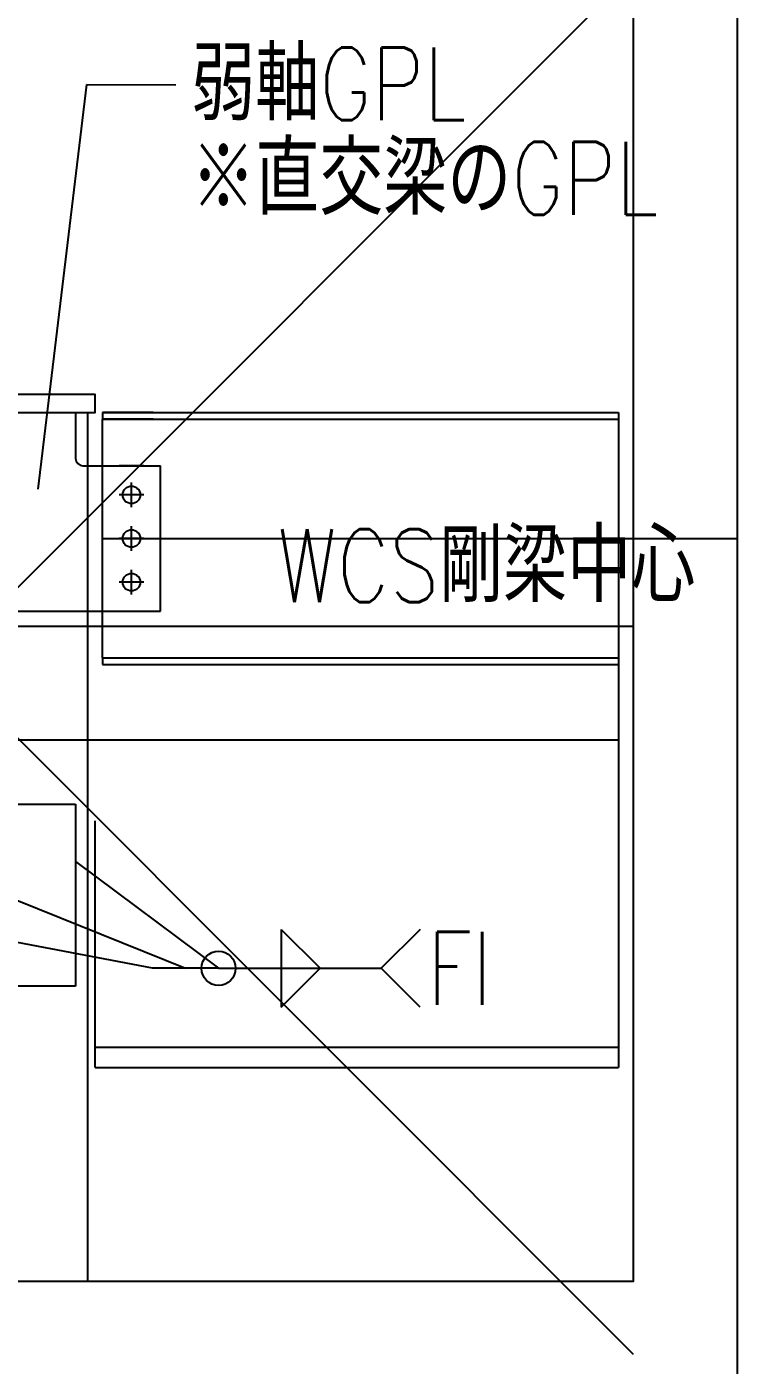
# Model space of a CAD drawing. Extents: x -668440 to 1010955, y -1678500 to 210463.
# Drawn here: x -536487 to -526717, y -743112 to -724716 of the extents above; entities that cross this region are included whole.
import ezdxf
from ezdxf.enums import TextEntityAlignment as Align

# ---------------------------------------------------------------- set-up
doc = ezdxf.new("R2010")
doc.units = 0
doc.header["$MEASUREMENT"] = 0
doc.linetypes.add('CENTER', pattern=[2, 1.25, -0.25, 0.25, -0.25])
doc.layers.get('0').update_dxf_attribs({"color": 3, "linetype": 'CONTINUOUS'})
doc.layers.get('Defpoints').update_dxf_attribs({"color": 251, "linetype": 'CONTINUOUS'})
doc.layers.add('standard', color=4, linetype='CENTER')
doc.layers.add('詳細', color=7, linetype='CONTINUOUS')
doc.styles.add('DRACAD', font='txt', dxfattribs={"width": 0.85, "bigfont": 'extfont2'})

# ---------------------------------------------------------------- blocks, each defined once
blk = doc.blocks.new('剛接合部C1Y')
for p, q in [((-219741.54476, -376150.73644), (-219741.54476, -381090.73644)), ((-220614.62063, -377626.73644), (-219904.62063, -377626.73644)), ((-220614.62063, -377626.73644), (-220614.62063, -377635.73644)), ((-220614.62063, -377635.73644), (-219904.62063, -377635.73644)), ((-220614.62063, -377963.73644), (-220614.62063, -377635.73644)), ((-220641.49497, -377699.73644, 54.73315), (-220534.62063, -377699.73644, 54.73315)), ((-220557.62063, -377699.73644), (-220591.62063, -377699.73644)), ((-220534.62063, -377899.73644, 54.73315), (-220534.62063, -377699.73644, 54.73315)), ((-220574.62063, -377756.73644), (-220574.62063, -377722.73644)), ((-220557.62063, -377739.73644), (-220591.62063, -377739.73644)), ((-220574.62063, -377816.73644), (-220574.62063, -377782.73644)), ((-220557.62063, -377799.73644), (-220591.62063, -377799.73644)), ((-220574.62063, -377876.73644), (-220574.62063, -377842.73644)), ((-220557.62063, -377859.73644), (-220591.62063, -377859.73644)), ((-220784.62063, -377899.73644, 54.73315), (-220534.62063, -377899.73644, 54.73315)), ((-220614.62063, -377963.73644), (-219904.62063, -377963.73644)), ((-220614.62063, -377963.73644), (-220614.62063, -377972.73644)), ((-220614.62063, -377972.73644), (-219904.62063, -377972.73644)), ((-220624.62063, -378526.73644), (-220624.62063, -378187.73644, 54.73315)), ((-220624.62063, -378498.73644), (-219904.62063, -378498.73644)), ((-220624.62063, -378526.73644), (-219904.62063, -378526.73644))]:
    blk.add_line(p, q)
at = {"color": 2}
for p, q in [((-220703.10518, -377731.99726), (-220635.98873, -377175.79731)), ((-220635.98873, -377175.79731), (-220513.48513, -377176.40862))]:
    blk.add_line(p, q, dxfattribs=at)
at = {"ltscale": 0.5}
blk.add_line((-220651.37063, -377626.73644), (-220651.37063, -377689.73644, 54.73315), dxfattribs=at)
at = {"transparency": 33554661}
for p, q in [((-220776.12063, -378279.1529), (-220500.32416, -378390.39218)), ((-220545.83752, -378390.39218), (-220835.12063, -378335.26136)), ((-220368.6176, -378337.05885), (-220368.6176, -378443.72552)), ((-220368.6176, -378337.05885), (-220315.28427, -378390.39218)), ((-220177.68758, -378337.05885), (-220231.02091, -378390.39218)), ((-220454.8108, -378390.39218), (-220545.83752, -378390.39218)), ((-220368.6176, -378443.72552), (-220315.28427, -378390.39218)), ((-220177.68758, -378443.72552), (-220231.02091, -378390.39218))]:
    blk.add_line(p, q, dxfattribs=at)
blk.add_lwpolyline([(-220944.62063, -377626.73644), (-220624.62063, -377626.73644), (-220624.62063, -377601.73644), (-220944.62063, -377601.73644)], close=True)
blk.add_lwpolyline([(-220651.62063, -378243.5856), (-220651.62063, -378243.5856), (-220454.8108, -378390.39218), (-220231.02091, -378390.39218)])
for centre, radius in [((-220574.62063, -377739.73644, 300), 12), ((-220574.62063, -377799.73644, 300), 12), ((-220574.62063, -377859.73644, 300), 12), ((-220454.8108, -378390.39218), 23.47939)]:
    blk.add_circle(centre, radius)
blk.add_arc((-220641.37063, -377689.73644, 54.73315), 10, 180, 270)
at = {"layer": 'Defpoints'}
for p, q in [((-219741.54476, -376150.73644), (-219741.54476, -393525.7562)), ((-219884.62063, -377020.73644), (-221684.62063, -378820.73644)), ((-221684.62063, -377120.5856), (-219884.62063, -378920.5856)), ((-219904.62063, -377626.73644), (-219904.62063, -378526.73644)), ((-220614.62063, -377799.73644), (-219741.54476, -377799.73644)), ((-219904.62063, -378076.73644), (-225684.62063, -378076.73644))]:
    blk.add_line(p, q, dxfattribs=at)
at = {"layer": 'Defpoints', "transparency": 33554661}
for p, q in [((-220544.62063, -377626.73644), (-220614.62063, -377626.73644)), ((-220544.62063, -377635.73644), (-220614.62063, -377635.73644))]:
    blk.add_line(p, q, dxfattribs=at)
at = {"layer": 'Defpoints'}
blk.add_lwpolyline([(-221684.62063, -378820.73644), (-221684.62063, -377020.73644), (-219884.62063, -377020.73644), (-219884.62063, -378820.73644)], close=True, dxfattribs=at)
at = {"layer": 'standard', "linetype": 'CENTER', "ltscale": 1800}
blk.add_line((-219884.62063, -377920.73644), (-225684.62063, -377920.73644), dxfattribs=at)
at = {"layer": '詳細'}
for p, q in [((-220634.62063, -378820.73644), (-220634.62063, -377626.73644)), ((-220917.62063, -378164.73644), (-220651.62063, -378164.73644)), ((-220651.62063, -378164.73644), (-220651.62063, -378414.73644)), ((-220651.62063, -378414.73644), (-220917.62063, -378414.73644))]:
    blk.add_line(p, q, dxfattribs=at)
at = {"color": 2, "style": 'DRACAD', "width": 0.8}
for s, p in [('弱軸GPL', (-220492.29198, -377174.75977)), ('※直交梁のGPL', (-220492.29198, -377304.68241))]:
    blk.add_text(s, height=100, dxfattribs=at).set_placement(p, align=Align.MIDDLE_LEFT)
at = {"style": 'DRACAD', "width": 0.8}
blk.add_text('WCS剛梁中心', height=100, dxfattribs=at).set_placement((-220374.31681, -377837.08774), align=Align.MIDDLE_LEFT)
at = {"linetype": 'Continuous', "style": 'DRACAD', "width": 0.8}
blk.add_text('FI', height=100, dxfattribs=at).set_placement((-220167.86301, -378390.39218), align=Align.MIDDLE_LEFT)

msp = doc.modelspace()

# ---------------------------------------------------------------- block references
at = {"xscale": 10, "yscale": 10, "zscale": 10}
msp.add_blockref('剛接合部C1Y', (1670698.6842, 3046247.35843, 5600), dxfattribs=at)

doc.saveas('drawing.dxf')
